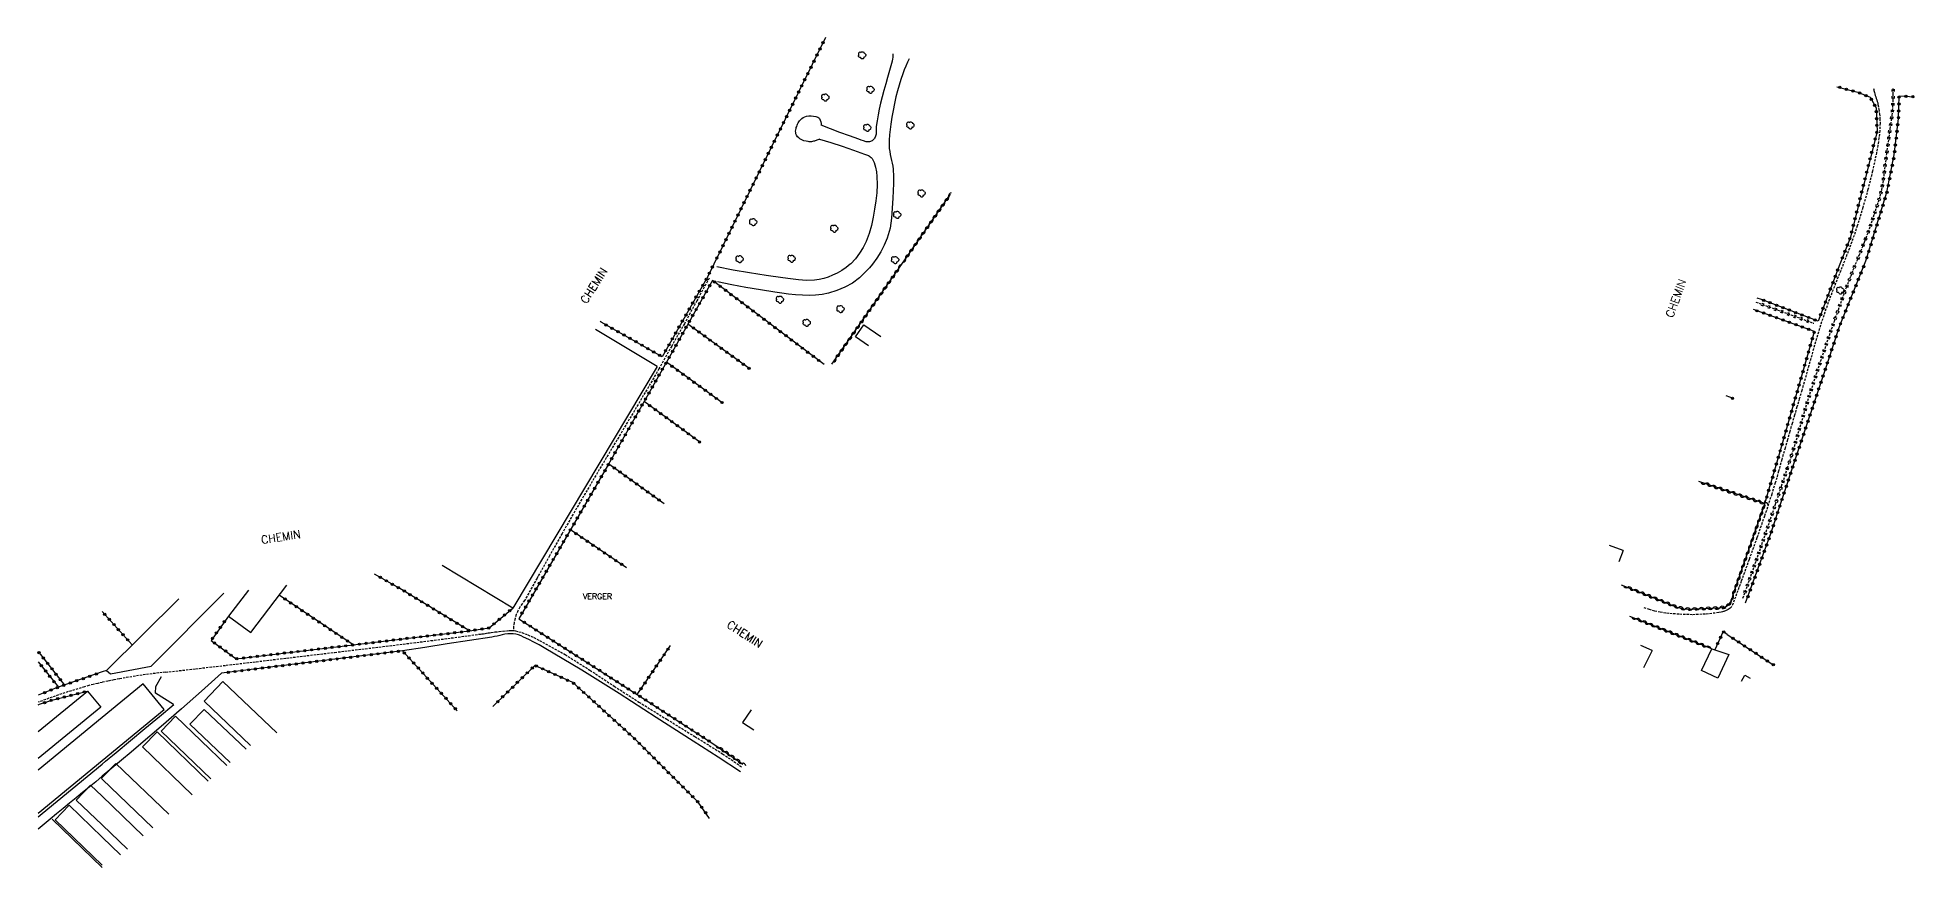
# Model space of a CAD drawing. Header units: millimetres. Extents: x 114000 to 115000, y 153000 to 153988.
# Drawn here: x 113999.9 to 114410.3, y 153039.1 to 153220.6 of the extents above; entities that cross this region are included whole.
import ezdxf
from ezdxf.enums import TextEntityAlignment as Align

# ---------------------------------------------------------------- set-up
doc = ezdxf.new("R2010")
doc.units = ezdxf.units.MM
doc.linetypes.add('DASHED', pattern=[0.75, 0.5, -0.25])
doc.layers.get('0').update_dxf_attribs({"linetype": 'CONTINUOUS'})
for name, color, linetype in [('W0070', 7, 'DASHED'), ('W0071', 7, 'CONTINUOUS'), ('W0101', 7, 'CONTINUOUS'), ('W0104', 1, 'CONTINUOUS'), ('W0220', 5, 'DASHED'), ('W0300', 7, 'CONTINUOUS'), ('W0303', 7, 'CONTINUOUS'), ('W0310', 3, 'CONTINUOUS'), ('W0323', 7, 'CONTINUOUS'), ('W0330', 7, 'CONTINUOUS'), ('W0984', 7, 'CONTINUOUS'), ('W0989', 7, 'CONTINUOUS')]:
    doc.layers.add(name, color=color, linetype=linetype)
doc.styles.get("Standard").update_dxf_attribs({"font": 'romans.shx', "width": 0.85})

# ---------------------------------------------------------------- blocks, each defined once
blk = doc.blocks.new('T300')
for p, q in [((-0.8, 0.51), (-0.86, 0.34)), ((-0.86, 0.34), (-0.86, 0.17)), ((-0.86, 0.17), (-0.74, 0.06)), ((-0.69, 0.63), (-0.8, 0.51)), ((-0.8, -0.06), (-0.74, 0.06)), ((-0.74, 0.06), (-0.69, 0.11)), ((-0.57, 0.69), (-0.69, 0.63)), ((-0.46, 0.69), (-0.57, 0.69)), ((-0.29, 0.63), (-0.46, 0.69)), ((-0.29, 0.63), (-0.17, 0.74)), ((-0.23, 0.57), (-0.29, 0.63)), ((-0.17, 0.74), (-0.06, 0.8)), ((-0.06, 0.8), (0.06, 0.8)), ((0.06, 0.8), (0.23, 0.74)), ((0.23, 0.74), (0.34, 0.63)), ((0.34, 0.63), (0.4, 0.51)), ((0.46, 0.46), (0.34, 0.46)), ((0.4, 0.51), (0.4, 0.46)), ((0.57, 0.4), (0.46, 0.46)), ((0.57, 0.4), (0.69, 0.29)), ((0.69, 0.29), (0.74, 0.17)), ((0.74, 0.06), (0.69, -0.17)), ((0.74, 0.17), (0.74, 0.06)), ((-0.8, -0.17), (-0.8, -0.06)), ((-0.8, -0.23), (-0.8, -0.17)), ((-0.74, -0.34), (-0.8, -0.23)), ((-0.69, -0.4), (-0.74, -0.34)), ((-0.51, -0.46), (-0.69, -0.4)), ((-0.4, -0.46), (-0.51, -0.46)), ((-0.4, -0.46), (-0.34, -0.46)), ((-0.34, -0.46), (-0.34, -0.4)), ((-0.34, -0.51), (-0.34, -0.46)), ((-0.29, -0.63), (-0.34, -0.51)), ((-0.17, -0.74), (-0.29, -0.63)), ((-0.06, -0.8), (-0.17, -0.74)), ((0.06, -0.8), (-0.06, -0.8)), ((0.17, -0.74), (0.06, -0.8)), ((0.23, -0.69), (0.17, -0.74)), ((0.29, -0.46), (0.23, -0.46)), ((0.29, -0.63), (0.23, -0.69)), ((0.46, -0.4), (0.29, -0.46)), ((0.34, -0.51), (0.29, -0.63)), ((0.34, -0.51), (0.34, -0.46)), ((0.57, -0.34), (0.46, -0.4)), ((0.63, -0.29), (0.57, -0.34)), ((0.69, -0.17), (0.63, -0.29))]:
    blk.add_line(p, q)
blk = doc.blocks.new('t310o')
at = {"color": 0, "linetype": 'Continuous'}
for centre, start, end in [((-0.5, 0.38), 216.8699, 323.1304), ((0.5, -0.37), 36.8699, 143.1303)]:
    blk.add_arc(centre, 0.625, start, end, dxfattribs=at)
blk = doc.blocks.new('t323o')
at = {"color": 0, "linetype": 'Continuous'}
for radius in [0.25, 0.15]:
    blk.add_circle((0, 0), radius, dxfattribs=at)
blk = doc.blocks.new('t220o')
at = {"color": 0, "linetype": 'Continuous'}
for p, q in [((-0.25, 0.25), (0.25, 0.25)), ((-0.25, -0.25), (0.25, -0.25))]:
    blk.add_line(p, q, dxfattribs=at)

msp = doc.modelspace()

# ---------------------------------------------------------------- linework, layer by layer
at = {"layer": 'W0070'}
for points in [[(114401.37, 153209.46), (114401.41, 153209.24), (114401.46, 153209.02), (114401.5, 153208.81), (114401.56, 153208.59), (114401.65, 153208.26), (114401.75, 153207.93), (114401.86, 153207.6), (114401.97, 153207.28), (114402.08, 153206.95), (114402.18, 153206.62), (114402.28, 153206.28), (114402.35, 153205.95), (114402.54, 153204.93), (114402.68, 153203.9), (114402.77, 153202.87), (114402.8, 153201.83), (114402.73, 153200.21), (114402.56, 153198.6), (114402.31, 153196.99), (114402.02, 153195.4), (114401.16, 153191.36), (114400.15, 153187.35), (114399.03, 153183.37), (114397.82, 153179.42), (114397.11, 153177.29), (114396.36, 153175.18), (114395.57, 153173.09), (114394.75, 153171)], [(114394.75, 153171), (114393.63, 153168.22), (114392.53, 153165.43), (114391.47, 153162.63), (114390.48, 153159.8), (114389.33, 153156.17), (114388.26, 153152.51), (114387.23, 153148.84), (114386.18, 153145.18), (114385.66, 153143.39), (114385.14, 153141.59), (114384.62, 153139.79), (114384.1, 153137.99), (114383.59, 153136.19), (114383.07, 153134.38), (114382.56, 153132.58), (114382.04, 153130.79), (114381.32, 153128.26), (114380.61, 153125.73), (114379.88, 153123.2), (114379.11, 153120.69), (114377.52, 153115.89), (114375.86, 153111.13), (114374.15, 153106.38), (114372.43, 153101.63), (114371.93, 153100.26), (114371.43, 153098.89), (114370.92, 153097.53), (114370.4, 153096.16)], [(114146.74, 153167.94), (114144.04, 153162.96), (114141.31, 153157.99), (114138.54, 153153.05), (114135.74, 153148.12), (114133.48, 153144.2), (114131.19, 153140.3), (114128.88, 153136.42), (114126.57, 153132.54), (114124.24, 153128.66), (114121.93, 153124.77), (114119.64, 153120.88), (114117.36, 153116.97), (114114.58, 153112.11), (114111.82, 153107.24), (114109.09, 153102.36), (114106.38, 153097.46)], [(114106.38, 153097.46), (114105.82, 153096.75), (114105.33, 153095.99), (114104.91, 153095.2), (114104.56, 153094.37), (114104.28, 153093.52), (114104.08, 153092.65), (114103.96, 153091.76), (114103.92, 153090.86)], [(114370.4, 153096.16), (114370.23, 153095.97), (114370.04, 153095.79), (114369.83, 153095.63), (114369.6, 153095.49), (114369.11, 153095.24), (114368.59, 153095.05), (114368.05, 153094.91), (114367.51, 153094.8), (114364.62, 153094.45), (114361.72, 153094.34), (114358.83, 153094.43), (114355.94, 153094.69), (114354.74, 153094.87), (114353.55, 153095.13), (114352.38, 153095.45), (114351.23, 153095.86)], [(114027.86, 153081.76), (114034.48, 153082.51), (114041.09, 153083.28), (114047.7, 153084.06), (114054.31, 153084.85), (114064.84, 153086.1), (114075.36, 153087.36), (114085.88, 153088.66), (114096.4, 153090.05), (114096.73, 153090.09), (114097.06, 153090.14), (114097.39, 153090.19), (114097.72, 153090.24), (114098.05, 153090.3), (114098.38, 153090.35), (114098.71, 153090.39), (114099.05, 153090.44), (114099.93, 153090.56), (114100.8, 153090.67), (114101.69, 153090.77), (114102.57, 153090.83), (114103.03, 153090.86), (114103.49, 153090.87), (114103.95, 153090.86), (114104.41, 153090.8), (114105.78, 153090.44), (114107.09, 153089.93), (114108.37, 153089.34), (114109.62, 153088.72), (114115.23, 153085.62), (114120.66, 153082.21), (114126, 153078.68), (114131.38, 153075.23), (114137.48, 153071.46), (114143.59, 153067.7), (114149.68, 153063.91), (114153.91, 153061.03)], [(114014, 153079.54), (114013.03, 153079.32), (114012.06, 153079.09), (114011.09, 153078.85), (114010.13, 153078.58), (114006.57, 153077.51), (114003.05, 153076.31), (114000, 153075.19)], [(114027.86, 153081.76), (114025.65, 153081.51), (114023.45, 153081.23), (114021.25, 153080.9), (114019.06, 153080.53), (114017.79, 153080.3), (114016.52, 153080.06), (114015.26, 153079.81), (114014, 153079.54)]]:
    msp.add_lwpolyline(points, dxfattribs=at)
at = {"layer": 'W0071'}
for points in [[(114186.94, 153217.02), (114186.93, 153216.74), (114186.92, 153216.46), (114186.89, 153216.19), (114186.85, 153215.92), (114186.74, 153215.4), (114186.62, 153214.88), (114186.48, 153214.37), (114186.34, 153213.86), (114186.18, 153213.35), (114186.03, 153212.85), (114185.88, 153212.34), (114185.74, 153211.83), (114185.35, 153210.43), (114184.95, 153209.03), (114184.56, 153207.62), (114184.21, 153206.2), (114183.94, 153204.93), (114183.68, 153203.66), (114183.46, 153202.38), (114183.29, 153201.09), (114183.28, 153200.89), (114183.27, 153200.68), (114183.27, 153200.48), (114183.28, 153200.28), (114183.28, 153200.08), (114183.27, 153199.87), (114183.26, 153199.67), (114183.23, 153199.47), (114183.18, 153199.24), (114183.11, 153199.01), (114183.03, 153198.78), (114182.92, 153198.57), (114182.8, 153198.4), (114182.67, 153198.25), (114182.52, 153198.11), (114182.35, 153197.99), (114182.18, 153197.89), (114181.99, 153197.81), (114181.79, 153197.76), (114181.59, 153197.74), (114181.04, 153197.8), (114180.5, 153197.96), (114179.99, 153198.17), (114179.49, 153198.36), (114177.4, 153199.07), (114175.33, 153199.81), (114173.27, 153200.6), (114171.22, 153201.42)], [(114190.49, 153215.95), (114190.12, 153215.16), (114189.76, 153214.33), (114189.41, 153213.49), (114189.1, 153212.64), (114188.67, 153211.4), (114188.27, 153210.15), (114187.91, 153208.89), (114187.59, 153207.62), (114187.25, 153206.14), (114186.95, 153204.65), (114186.7, 153203.15), (114186.48, 153201.65), (114186.32, 153200.48), (114186.17, 153199.3), (114186.08, 153198.12), (114186.08, 153196.93), (114186.13, 153196.28), (114186.22, 153195.63), (114186.35, 153194.99), (114186.49, 153194.35), (114186.63, 153193.72), (114186.76, 153193.08), (114186.87, 153192.44), (114186.95, 153191.79), (114187.04, 153190.21), (114187.05, 153188.63), (114187, 153187.05), (114186.91, 153185.47), (114186.78, 153183.28), (114186.64, 153181.07), (114186.32, 153178.86), (114185.69, 153176.71), (114185.03, 153175.2), (114184.27, 153173.74), (114183.4, 153172.34), (114182.44, 153171)], [(114170.89, 153198.38), (114170.7, 153198.3), (114170.51, 153198.22), (114170.32, 153198.15), (114170.12, 153198.08), (114169.93, 153198.01), (114169.74, 153197.94), (114169.55, 153197.88), (114169.34, 153197.83), (114169.1, 153197.8), (114168.86, 153197.79), (114168.62, 153197.8), (114168.38, 153197.83), (114167.92, 153197.91), (114167.46, 153198.02), (114167.02, 153198.19), (114166.6, 153198.42), (114166.32, 153198.64), (114166.06, 153198.89), (114165.85, 153199.2), (114165.71, 153199.54), (114165.66, 153199.82), (114165.65, 153200.1), (114165.67, 153200.38), (114165.73, 153200.65), (114165.8, 153200.91), (114165.89, 153201.16), (114165.98, 153201.41), (114166.08, 153201.66), (114166.19, 153201.91), (114166.33, 153202.15), (114166.49, 153202.37), (114166.68, 153202.57), (114166.98, 153202.84), (114167.31, 153203.08), (114167.67, 153203.27), (114168.06, 153203.41), (114168.57, 153203.49), (114169.08, 153203.49), (114169.59, 153203.42), (114170.08, 153203.3), (114170.29, 153203.23), (114170.49, 153203.14), (114170.69, 153203.02), (114170.85, 153202.85), (114171.05, 153202.53), (114171.18, 153202.17), (114171.24, 153201.8), (114171.22, 153201.42)], [(114170.89, 153198.38), (114173.36, 153197.61), (114175.82, 153196.81), (114178.27, 153195.97), (114180.7, 153195.1), (114180.92, 153195.02), (114181.14, 153194.94), (114181.35, 153194.86), (114181.56, 153194.75), (114181.77, 153194.63), (114181.98, 153194.51), (114182.18, 153194.35), (114182.35, 153194.16), (114182.84, 153193.23), (114183.13, 153192.23), (114183.3, 153191.21), (114183.41, 153190.2), (114183.49, 153188.41), (114183.4, 153186.61), (114183.19, 153184.83), (114182.93, 153183.06), (114182.61, 153181.26), (114182.23, 153179.47), (114181.73, 153177.7), (114181.06, 153175.99), (114180.39, 153174.67), (114179.62, 153173.4), (114178.74, 153172.21), (114177.73, 153171.12), (114177.7, 153171.09), (114177.66, 153171.06), (114177.63, 153171.03), (114177.6, 153171)], [(114177.6, 153171), (114176.71, 153170.26), (114175.74, 153169.62), (114174.73, 153169.07), (114173.69, 153168.57), (114172.76, 153168.19), (114171.79, 153167.88), (114170.81, 153167.64), (114169.8, 153167.49), (114168.04, 153167.44), (114166.28, 153167.58), (114164.54, 153167.82), (114162.82, 153168.05), (114159.19, 153168.53), (114155.58, 153169.08), (114151.97, 153169.71), (114148.38, 153170.42)], [(114182.44, 153171), (114181.79, 153170.21), (114181.1, 153169.45), (114180.37, 153168.72), (114179.61, 153168.03), (114178.07, 153166.89), (114176.4, 153165.97), (114174.65, 153165.23), (114172.84, 153164.66), (114171.44, 153164.36), (114170.02, 153164.23), (114168.6, 153164.19), (114167.18, 153164.2), (114165.65, 153164.28), (114164.12, 153164.45), (114162.61, 153164.67), (114161.09, 153164.9), (114157.94, 153165.39), (114154.79, 153165.93), (114151.66, 153166.52), (114148.53, 153167.16)], [(114040.08, 153081.55), (114035.71, 153077.63), (114031.31, 153073.74), (114026.89, 153069.88), (114022.43, 153066.06), (114020.34, 153064.28), (114018.23, 153062.5), (114016.12, 153060.74), (114014, 153058.99)], [(114029.63, 153074.67), (114025.67, 153077.2), (114025.7, 153078.66), (114026.98, 153080.79)], [(114014, 153061.67), (114014.76, 153062.3), (114015.53, 153062.93), (114016.29, 153063.56), (114017.05, 153064.2), (114020.2, 153066.81), (114023.35, 153069.43), (114026.5, 153072.05), (114029.64, 153074.68)], [(114000, 153050.13), (114000.85, 153050.83), (114007.43, 153056.24), (114014, 153061.67)], [(114014, 153058.99), (114012.58, 153057.81), (114011.15, 153056.64), (114009.73, 153055.47), (114008.3, 153054.3), (114006.88, 153053.13), (114005.45, 153051.95), (114004.03, 153050.78), (114002.61, 153049.6), (114000, 153047.44)]]:
    msp.add_lwpolyline(points, dxfattribs=at)
at = {"layer": 'W0101'}
for points in [[(114346.63, 153108.37), (114343.66, 153109.5)], [(114346.63, 153108.37), (114345.68, 153105.92)], [(114155.92, 153073.55), (114154.02, 153070.79), (114156.5, 153069.13)]]:
    msp.add_lwpolyline(points, dxfattribs=at)
at = {"layer": 'W0104'}
for points in [[(114135.4, 153148.64), (114121.89, 153156.73)], [(114181.62, 153153.13), (114178.71, 153155.15), (114180.54, 153157.77), (114184.29, 153155.16)], [(114135.4, 153148.64), (114103.77, 153095.8), (114088.32, 153105.11)], [(114030.75, 153097.81), (114014.92, 153082.13), (114015.82, 153081.41), (114024.72, 153083.05), (114040.57, 153099.05)], [(114045.98, 153099.74), (114041.61, 153094.03), (114046.52, 153090.42), (114054.39, 153100.81)], [(114352.96, 153086.5), (114350.45, 153087.62)], [(114352.96, 153086.5), (114351.07, 153082.71)], [(114014, 153062.45), (114027.55, 153073.6), (114022.94, 153079.21), (114014, 153071.86)], [(114046.46, 153065.75), (114036.32, 153075.41), (114040.41, 153079.7), (114052.2, 153068.48)], [(114000, 153068.81), (114010.78, 153077.64), (114013.68, 153074.11)], [(114013.68, 153074.11), (114000, 153062.91)], [(114042, 153062), (114033.19, 153070.36), (114036.29, 153073.62), (114045.46, 153064.91)], [(114014, 153071.86), (114000, 153060.34)], [(114037.79, 153058.45), (114026.91, 153068.84), (114030.04, 153072.11), (114041.27, 153061.38)], [(114033.66, 153054.97), (114022.84, 153065.47), (114026.02, 153068.74), (114037.16, 153057.93)], [(114000, 153050.93), (114014, 153062.45)], [(114014, 153058.7), (114016.99, 153061.81), (114028.58, 153050.7)], [(114014, 153058.37), (114013.84, 153058.53), (114014, 153058.7)], [(114025.08, 153047.75), (114014, 153058.37)], [(114014, 153048.36), (114008.34, 153053.8), (114011.47, 153057.06), (114014, 153054.63)], [(114014, 153054.63), (114022.99, 153045.99)], [(114014, 153039.54), (114003.69, 153049.49), (114006.77, 153052.69), (114014, 153045.71)], [(114019.51, 153043.06), (114014, 153048.36)], [(114014, 153045.71), (114018.03, 153041.82)]]:
    msp.add_lwpolyline(points, dxfattribs=at)
msp.add_lwpolyline([(114366.03, 153086.89), (114369.76, 153085.64), (114367.34, 153080.47), (114363.75, 153082.13), (114366.03, 153086.89)], close=True, dxfattribs=at)
at = {"layer": 'W0220'}
for points in [[(114399.74, 153176.72), (114400.22, 153178.03), (114400.69, 153179.34), (114401.14, 153180.66), (114401.58, 153181.98), (114402.02, 153183.3), (114402.45, 153184.61), (114402.85, 153185.95), (114403.19, 153187.29), (114403.47, 153188.8), (114403.67, 153190.31), (114403.84, 153191.83), (114404.04, 153193.34), (114404.29, 153195.16), (114404.53, 153196.98), (114404.78, 153198.8), (114405.02, 153200.62), (114405.17, 153201.6), (114405.31, 153202.59), (114405.45, 153203.57), (114405.55, 153204.56), (114405.63, 153205.77), (114405.67, 153206.98), (114405.69, 153208.19), (114405.67, 153209.4)], [(114397.46, 153171), (114397.84, 153171.97), (114398.23, 153172.94), (114398.62, 153173.91), (114399.01, 153174.88), (114399.19, 153175.34), (114399.38, 153175.8), (114399.56, 153176.26), (114399.74, 153176.72)], [(114372.81, 153097.97), (114373.3, 153099.34), (114373.8, 153100.71), (114374.29, 153102.08), (114374.77, 153103.45), (114375.74, 153106.22), (114376.71, 153109), (114377.67, 153111.77), (114378.62, 153114.56), (114379.95, 153118.52), (114381.27, 153122.48), (114382.58, 153126.45), (114383.84, 153130.43), (114384.28, 153131.86), (114384.71, 153133.29), (114385.13, 153134.72), (114385.54, 153136.16), (114385.96, 153137.59), (114386.38, 153139.03), (114386.8, 153140.46), (114387.24, 153141.89), (114388.39, 153145.46), (114389.56, 153149.02), (114390.76, 153152.57), (114391.97, 153156.12), (114392.82, 153158.58), (114393.69, 153161.04), (114394.57, 153163.49), (114395.47, 153165.94), (114395.95, 153167.21), (114396.45, 153168.47), (114396.95, 153169.74), (114397.46, 153171)], [(114375.66, 153162.71), (114380.46, 153160.96), (114388.3, 153158.09)]]:
    msp.add_lwpolyline(points, dxfattribs=at)
at = {"layer": 'W0303'}
for points in [[(114372.51, 153079.8), (114373.21, 153081.13)], [(114373.21, 153081.13), (114374.39, 153080.49)]]:
    msp.add_lwpolyline(points, dxfattribs=at)
at = {"layer": 'W0310'}
for points in [[(114188.84, 153171), (114199.49, 153186.29)], [(114173.6, 153149.13), (114188.84, 153171)], [(114377.63, 153118.65), (114363.16, 153123.48)], [(114346.22, 153100.88), (114355.02, 153097.34), (114358.17, 153096.08), (114359.91, 153095.62), (114361.2, 153095.55), (114367.57, 153095.83), (114368.82, 153096.01), (114369.68, 153096.47), (114370.34, 153097.4), (114370.81, 153099.17), (114377.63, 153118.65)], [(114366.03, 153086.89), (114348.08, 153093.98)], [(114147.74, 153066.05), (114154.12, 153061.68)]]:
    msp.add_lwpolyline(points, dxfattribs=at)
at = {"layer": 'W0323'}
for points in [[(114172.21, 153220.58), (114157.47, 153190.75), (114147.76, 153171)], [(114393.38, 153209.82), (114397.96, 153208.62), (114400.63, 153207.51), (114401.97, 153205.22), (114402.14, 153200.03), (114396.23, 153176.7), (114394.04, 153171)], [(114399.4, 153171), (114399.71, 153171.76), (114404.3, 153186.73), (114405.91, 153194.89), (114406.83, 153202.84), (114406.97, 153207.85)], [(114406.97, 153207.85), (114410.32, 153207.63)], [(114147.76, 153171), (114146.42, 153168.28), (114136.45, 153150.77)], [(114373.4, 153096.9), (114378.89, 153112.1), (114383.92, 153127.32), (114391.36, 153149.61), (114393.9, 153157.35), (114399.4, 153171)], [(114394.04, 153171), (114389.26, 153158.55)], [(114147.47, 153167.43), (114137.38, 153149.56), (114124.76, 153127.28), (114105.08, 153093.45)], [(114171.9, 153149.03), (114147.47, 153167.43)], [(114377.63, 153118.65), (114380.63, 153129.03), (114388.45, 153156.31), (114375.14, 153161.08)], [(114389.26, 153158.55), (114376.84, 153163.29), (114375.94, 153163.61)], [(114136.45, 153150.77), (114123.09, 153158.36), (114122.9, 153158.48)], [(114155.68, 153148.07), (114142.09, 153157.91)], [(114149.82, 153140.54), (114137.39, 153149.58)], [(114144.79, 153132.01), (114144.72, 153132.07), (114132.52, 153140.98)], [(114370.75, 153141.6), (114369.13, 153142.22)], [(114136.9, 153118.62), (114124.78, 153127.3)], [(114128.64, 153104.61), (114116.4, 153112.9)], [(114094.33, 153090.79), (114079.06, 153100.1), (114073.55, 153103.24)], [(114068.89, 153087.73), (114052.71, 153098.58)], [(114014, 153095.03), (114020.57, 153087.73)], [(114041.61, 153094.03), (114037.8, 153088.7), (114043.31, 153084.68), (114068.89, 153087.73), (114094.33, 153090.79), (114098.63, 153091.44), (114103.77, 153095.8)], [(114105.08, 153093.45), (114130.98, 153076.89), (114147.74, 153066.05)], [(114369.4, 153089.99), (114368.48, 153090.64), (114366.7, 153086.67)], [(114000, 153086.3), (114005.79, 153078.96)], [(114091.63, 153073.33), (114079.67, 153086.44), (114040.08, 153081.55)], [(114130.99, 153076.89), (114138.27, 153087.57)], [(114369.4, 153089.99), (114379.59, 153083.28)], [(114000, 153084.03), (114004.41, 153078.49)], [(114014.92, 153082.13), (114014, 153081.81)], [(114108.64, 153083.25), (114099.44, 153074.29)], [(114146.81, 153049.78), (114144.33, 153053.33), (114130.39, 153067.25), (114116.93, 153079.48), (114108.64, 153083.25)], [(114014, 153081.81), (114004.36, 153078.47), (114000, 153076.75)], [(114000, 153074.63), (114000.3, 153074.75), (114002.98, 153075.65), (114010.78, 153077.64)]]:
    msp.add_lwpolyline(points, dxfattribs=at)
at = {"layer": 'W0330'}
for points in [[(114153.57, 153059.94), (114153.57, 153059.94), (114148.69, 153063.18), (114143.21, 153066.67), (114135.12, 153071.87), (114127.04, 153077.08), (114118.9, 153082.21), (114110.63, 153087.12), (114109.53, 153087.75), (114108.42, 153088.36), (114107.29, 153088.94), (114106.13, 153089.46), (114105.6, 153089.69), (114105.05, 153089.91), (114104.49, 153090.08), (114103.9, 153090.18), (114103.3, 153090.19), (114102.69, 153090.15), (114102.09, 153090.06), (114101.5, 153089.94), (114100.93, 153089.81), (114100.35, 153089.67), (114099.77, 153089.55), (114099.18, 153089.44), (114094.3, 153088.69), (114089.43, 153087.94), (114084.55, 153087.19), (114079.67, 153086.44)], [(114014, 153039.05), (114003.06, 153049.59)]]:
    msp.add_lwpolyline(points, dxfattribs=at)

# ---------------------------------------------------------------- block references
at = {"layer": 'W0220'}
for p, rotation in [((114405.68, 153209), 90.76325813506813), ((114405.64, 153206), 87.74271827998842), ((114405.68, 153207.5), 89.25298820526815), ((114405.15, 153201.53), 81.89035542757874), ((114405.37, 153203.01), 82.24259628792811), ((114405.54, 153204.5), 84.23209919390631), ((114404.55, 153197.07), 82.28575757853656), ((114404.75, 153198.56), 82.28575757853656), ((114404.95, 153200.04), 82.3336293653746), ((114403.94, 153192.61), 82.83841580921751), ((114404.14, 153194.1), 82.17227190780204), ((114404.34, 153195.58), 82.23197175752516), ((114403.58, 153189.63), 82.34997832715457), ((114403.76, 153191.12), 83.4875305681962), ((114402.64, 153185.24), 73.22395413154176), ((114403.04, 153186.68), 75.9610693878183), ((114403.35, 153188.15), 79.43215877318652), ((114401.24, 153180.96), 71.65301176819641), ((114401.72, 153182.38), 71.72498639049316), ((114402.19, 153183.81), 71.81045905408313), ((114399.68, 153176.57), 68.24733089662601), ((114400.26, 153178.13), 70.43052799154344), ((114400.76, 153179.54), 71.04177015761536), ((114398.02, 153172.39), 68.08501074820087), ((114398.57, 153173.78), 68.15032761121547), ((114399.13, 153175.18), 68.33240645293506), ((114396.68, 153169.06), 68.37917580190265), ((114397.23, 153170.45), 68.16732321221437), ((114395.07, 153164.85), 69.70487919114676), ((114395.59, 153166.26), 69.14937211415902), ((114396.13, 153167.66), 68.70652802047204), ((114377.07, 153162.19), 340.0325207428215), ((114378.48, 153161.68), 340.0325207428215), ((114379.89, 153161.17), 340.0325207428215), ((114381.3, 153160.66), 339.8980475568752), ((114382.7, 153160.14), 339.8980475568752), ((114384.11, 153159.62), 339.8980475568752), ((114393.54, 153160.62), 70.66446488671367), ((114394.04, 153162.04), 70.26153759696889), ((114394.55, 153163.45), 70.26153759696889), ((114385.52, 153159.11), 339.8980475568752), ((114386.93, 153158.59), 339.8980475568752), ((114392.06, 153156.37), 70.9136441522031), ((114392.55, 153157.79), 70.9136441522031), ((114393.04, 153159.21), 70.66446488671367), ((114390.6, 153152.11), 71.3730428494688), ((114391.09, 153153.53), 71.11163546411578), ((114391.57, 153154.95), 71.11163546411578), ((114389.18, 153147.85), 71.7573537187093), ((114389.65, 153149.27), 71.3730428494688), ((114390.13, 153150.69), 71.3730428494688), ((114387.78, 153143.57), 72.26455776587288), ((114388.24, 153145), 72.26455776587288), ((114388.71, 153146.42), 71.7573537187093), ((114386.45, 153139.27), 73.3424825749515), ((114386.88, 153140.71), 72.83151264667002), ((114387.33, 153142.14), 72.26455776587288), ((114385.19, 153134.95), 73.90439535155029), ((114385.61, 153136.39), 73.89482366944479), ((114386.03, 153137.83), 73.69692472218321), ((114384.35, 153132.07), 73.39033003840049), ((114384.77, 153133.51), 73.72563742161539), ((114383, 153127.78), 72.34297479692219), ((114383.45, 153129.21), 72.34297479692219), ((114383.91, 153130.64), 72.89848778828205), ((114381.61, 153123.5), 71.85716280051173), ((114382.08, 153124.92), 71.85716280051173), ((114382.54, 153126.35), 71.85716280051173), ((114380.19, 153119.23), 71.5368131656109), ((114380.66, 153120.65), 71.5368131656109), ((114381.14, 153122.07), 71.5368131656109), ((114378.75, 153114.96), 71.3819414650662), ((114379.23, 153116.38), 71.3819414650662), ((114379.71, 153117.81), 71.3819414650662), ((114377.3, 153110.7), 70.9651184563743), ((114377.79, 153112.12), 71.20683077176766), ((114378.27, 153113.54), 71.20683077176766), ((114375.83, 153106.45), 70.77697273259342), ((114376.32, 153107.87), 70.77697273259342), ((114376.81, 153109.29), 70.9651184563743), ((114374.33, 153102.21), 70.50829282246295), ((114374.83, 153103.62), 70.64239455838434), ((114375.33, 153105.04), 70.64239455838434), ((114373.32, 153099.38), 70.1966640664719), ((114373.83, 153100.8), 70.35247861064485)]:
    msp.add_blockref('t220o', p, dxfattribs=dict(at, rotation=rotation))
at = {"layer": 'W0300'}
for p in [(114180.23, 153216.69), (114182.05, 153209.15), (114172.19, 153207.44), (114181.36, 153200.81), (114190.78, 153201.35), (114193.23, 153186.5), (114156.4, 153180.18), (114187.89, 153181.77), (114174.14, 153178.77), (114153.44, 153172.08), (114164.81, 153172.19), (114187.45, 153171.91), (114162.26, 153163.24), (114394.13, 153165.24), (114175.5, 153161.16), (114168.11, 153158.16)]:
    msp.add_blockref('T300', p, dxfattribs=at)
at = {"layer": 'W0310'}
for p, rotation in [((114198.28, 153184.54), 55.12657552263124), ((114199.13, 153185.77), 55.12657552263124), ((114194.85, 153179.61), 55.12657552263124), ((114195.7, 153180.85), 55.12657552263124), ((114196.56, 153182.08), 55.12657552263124), ((114197.42, 153183.31), 55.12657552263124), ((114192.27, 153175.92), 55.12657552263124), ((114193.13, 153177.15), 55.12657552263124), ((114193.99, 153178.38), 55.12657552263124), ((114189.7, 153172.23), 55.12657552263124), ((114190.56, 153173.46), 55.12657552263124), ((114191.42, 153174.69), 55.12657552263124), ((114186.47, 153167.59), 55.1265755226477), ((114187.33, 153168.82), 55.1265755226477), ((114188.18, 153170.06), 55.1265755226477), ((114183.9, 153163.9), 55.1265755226477), ((114184.75, 153165.13), 55.1265755226477), ((114185.61, 153166.36), 55.1265755226477), ((114180.47, 153158.98), 55.1265755226477), ((114181.32, 153160.21), 55.1265755226477), ((114182.18, 153161.44), 55.1265755226477), ((114183.04, 153162.67), 55.1265755226477), ((114177.89, 153155.29), 55.1265755226477), ((114178.75, 153156.52), 55.1265755226477), ((114179.61, 153157.75), 55.1265755226477), ((114175.32, 153151.6), 55.1265755226477), ((114176.18, 153152.83), 55.1265755226477), ((114177.03, 153154.06), 55.1265755226477), ((114174.46, 153150.37), 55.1265755226477), ((114364.58, 153123.01), 161.5197077982463), ((114366, 153122.53), 161.5197077982463), ((114367.43, 153122.06), 161.5197077982463), ((114368.85, 153121.58), 161.5197077982463), ((114370.27, 153121.11), 161.5197077982463), ((114371.69, 153120.63), 161.5197077982463), ((114373.12, 153120.16), 161.5197077982463), ((114374.54, 153119.68), 161.5197077982463), ((114375.96, 153119.21), 161.5197077982463), ((114377.38, 153118.73), 161.5197077982463), ((114377.57, 153118.47), 70.717028110146), ((114376.08, 153114.22), 70.717028110146), ((114376.57, 153115.64), 70.717028110146), ((114377.07, 153117.05), 70.717028110146), ((114374.59, 153109.97), 70.717028110146), ((114375.09, 153111.39), 70.717028110146), ((114375.58, 153112.8), 70.717028110146), ((114373.11, 153105.73), 70.717028110146), ((114373.6, 153107.14), 70.717028110146), ((114374.1, 153108.56), 70.717028110146), ((114371.62, 153101.48), 70.717028110146), ((114372.12, 153102.89), 70.717028110146), ((114372.61, 153104.31), 70.717028110146), ((114347.62, 153100.32), 338.0819123692336), ((114349.01, 153099.76), 338.0819123692336), ((114350.4, 153099.2), 338.0819123692336), ((114351.79, 153098.64), 338.0819123692336), ((114353.18, 153098.08), 338.0819123692336), ((114370.67, 153098.63), 75.03836565685516), ((114371.13, 153100.06), 70.717028110146), ((114354.57, 153097.52), 338.0819123692336), ((114355.97, 153096.96), 338.1233169250896), ((114357.36, 153096.4), 338.1233169250896), ((114358.77, 153095.92), 345.4393246833291), ((114360.24, 153095.61), 356.4513180266446), ((114361.73, 153095.57), 2.553184076923598), ((114363.23, 153095.64), 2.553184076923598), ((114364.73, 153095.7), 2.553184076923598), ((114366.23, 153095.77), 2.553184076923598), ((114367.73, 153095.85), 8.001924089372704), ((114369.17, 153096.19), 28.69490438062299), ((114370.21, 153097.22), 54.47406795896752), ((114349.48, 153093.43), 158.4627312241465), ((114350.87, 153092.88), 158.4627312241465), ((114352.27, 153092.33), 158.4627312241465), ((114353.66, 153091.78), 158.4627312241465), ((114355.06, 153091.22), 158.4627312241465), ((114356.45, 153090.67), 158.4627312241465), ((114357.85, 153090.12), 158.4627312241465), ((114359.24, 153089.57), 158.4627312241465), ((114360.64, 153089.02), 158.4627312241465), ((114362.03, 153088.47), 158.4627312241465), ((114363.43, 153087.92), 158.4627312241465), ((114364.83, 153087.37), 158.4627312241465), ((114148.98, 153065.2), 325.6185135656062), ((114150.22, 153064.35), 325.6185135656062), ((114151.46, 153063.51), 325.6185135656062), ((114152.7, 153062.66), 325.6185135656062), ((114153.93, 153061.81), 325.6185135656062)]:
    msp.add_blockref('t310o', p, dxfattribs=dict(at, rotation=rotation))
at = {"layer": 'W0323'}
for p, rotation in [((114170.98, 153218.09), 243.6982034140424), ((114171.64, 153219.43), 243.6982034140424), ((114168.98, 153214.05), 243.6982034140424), ((114169.65, 153215.4), 243.6982034140424), ((114170.31, 153216.74), 243.6982034140424), ((114166.99, 153210.02), 243.6982034140424), ((114167.65, 153211.36), 243.6982034140424), ((114168.32, 153212.71), 243.6982034140424), ((114394, 153209.66), 345.339240022022), ((114395.45, 153209.28), 345.339240022022), ((114396.9, 153208.9), 345.339240022022), ((114164.33, 153204.64), 243.6982034140424), ((114164.99, 153205.98), 243.6982034140424), ((114165.66, 153207.33), 243.6982034140424), ((114166.32, 153208.67), 243.6982034140424), ((114398.34, 153208.46), 337.3481083482301), ((114399.72, 153207.89), 337.3481083482301), ((114400.89, 153207.06), 300.2922509136578), ((114401.65, 153205.77), 300.2922509136578), ((114406.92, 153206.04), 88.33010880404844), ((114406.96, 153207.54), 88.33010880404844), ((114408.47, 153207.75), 356.2795851864753), ((114409.97, 153207.65), 356.2795851864753), ((114162.34, 153200.6), 243.6982034140424), ((114163, 153201.95), 243.6982034140424), ((114163.66, 153203.29), 243.6982034140424), ((114402, 153204.35), 271.920919443293), ((114402.05, 153202.85), 271.920919443293), ((114402.1, 153201.36), 271.920919443293), ((114406.68, 153201.55), 83.41313147593277), ((114406.83, 153203.04), 88.33010880404844), ((114406.88, 153204.54), 88.33010880404844), ((114160.34, 153196.57), 243.6982034140424), ((114161.01, 153197.91), 243.6982034140424), ((114161.67, 153199.26), 243.6982034140424), ((114401.36, 153196.95), 255.7761160942347), ((114401.73, 153198.41), 255.7761160942347), ((114402.1, 153199.86), 255.7761160942347), ((114406.16, 153197.08), 83.41313147593277), ((114406.33, 153198.57), 83.41313147593277), ((114406.51, 153200.06), 83.41313147593277), ((114158.35, 153192.54), 243.6982034140424), ((114159.01, 153193.88), 243.6982034140424), ((114159.68, 153195.23), 243.6982034140424), ((114400.26, 153192.59), 255.7761160942347), ((114400.62, 153194.05), 255.7761160942347), ((114400.99, 153195.5), 255.7761160942347), ((114405.47, 153192.64), 78.86438258345858), ((114405.76, 153194.11), 78.86438258345858), ((114405.99, 153195.59), 83.41313147593277), ((114156.36, 153188.5), 243.8197325980888), ((114157.02, 153189.85), 243.8197325980888), ((114157.68, 153191.19), 243.6982034140424), ((114399.52, 153189.68), 255.7761160942347), ((114399.89, 153191.14), 255.7761160942347), ((114404.89, 153189.69), 78.86438258345858), ((114405.18, 153191.17), 78.86438258345858), ((114154.37, 153184.46), 243.8197325980888), ((114155.04, 153185.81), 243.8197325980888), ((114155.7, 153187.15), 243.8197325980888), ((114398.41, 153185.32), 255.7761160942347), ((114398.78, 153186.78), 255.7761160942347), ((114399.15, 153188.23), 255.7761160942347), ((114403.87, 153185.32), 72.93385304447621), ((114404.31, 153186.75), 78.86438258345858), ((114404.6, 153188.22), 78.86438258345858), ((114152.39, 153180.42), 243.8197325980888), ((114153.05, 153181.77), 243.8197325980888), ((114153.71, 153183.12), 243.8197325980888), ((114397.31, 153180.96), 255.7761160942347), ((114397.68, 153182.41), 255.7761160942347), ((114398.04, 153183.87), 255.7761160942347), ((114402.55, 153181.01), 72.93385304447621), ((114402.99, 153182.45), 72.93385304447621), ((114403.43, 153183.88), 72.93385304447621), ((114150.4, 153176.38), 243.8197325980888), ((114151.06, 153177.73), 243.8197325980888), ((114151.73, 153179.08), 243.8197325980888), ((114396.19, 153176.6), 248.9978338722402), ((114396.57, 153178.05), 255.7761160942347), ((114396.94, 153179.51), 255.7761160942347), ((114401.23, 153176.71), 72.93385304447621), ((114401.67, 153178.15), 72.93385304447621), ((114402.11, 153179.58), 72.93385304447621), ((114148.42, 153172.35), 243.8197325980888), ((114149.08, 153173.69), 243.8197325980888), ((114149.74, 153175.04), 243.8197325980888), ((114394.58, 153172.4), 248.9978338722402), ((114395.11, 153173.8), 248.9978338722402), ((114395.65, 153175.2), 248.9978338722402), ((114399.91, 153172.41), 72.93385304447621), ((114400.35, 153173.84), 72.93385304447621), ((114400.79, 153175.28), 72.93385304447621), ((114146.1, 153167.71), 240.3633628577526), ((114146.79, 153169.04), 243.8197325980948), ((114147.45, 153170.39), 243.8197325980948), ((114393.03, 153168.36), 248.9978338721923), ((114393.56, 153169.76), 248.9978338721923), ((114398.07, 153167.7), 68.06570158803206), ((114398.63, 153169.09), 68.06570158803206), ((114399.19, 153170.48), 68.06570158803206), ((114143.87, 153163.8), 240.3633628577526), ((114144.61, 153165.11), 240.3633628577526), ((114145.35, 153166.41), 240.3633628577526), ((114145.37, 153163.71), 240.5394343120273), ((114146.11, 153165.02), 240.5394343120273), ((114146.85, 153166.32), 240.5394343120273), ((114147.94, 153167.08), 143.025996857629), ((114149.14, 153166.18), 143.025996857629), ((114150.33, 153165.27), 143.025996857629), ((114151.53, 153164.37), 143.025996857629), ((114391.41, 153164.16), 248.9978338721923), ((114391.95, 153165.56), 248.9978338721923), ((114392.49, 153166.96), 248.9978338721923), ((114396.95, 153164.92), 68.06570158803206), ((114397.51, 153166.31), 68.06570158803206), ((114141.65, 153159.89), 240.3633628577526), ((114142.39, 153161.2), 240.3633628577526), ((114143.13, 153162.5), 240.3633628577526), ((114143.16, 153159.79), 240.5394343120273), ((114143.9, 153161.1), 240.5394343120273), ((114144.63, 153162.41), 240.5394343120273), ((114152.73, 153163.47), 143.025996857629), ((114153.93, 153162.57), 143.025996857629), ((114155.13, 153161.66), 143.025996857629), ((114156.33, 153160.76), 143.025996857629), ((114157.52, 153159.86), 143.025996857629), ((114375.91, 153160.8), 160.2877108810909), ((114377.33, 153160.3), 160.2877108810909), ((114377.35, 153163.1), 159.1252166935158), ((114378.74, 153159.79), 160.2877108810909), ((114378.76, 153162.56), 159.1252166935158), ((114380.16, 153162.03), 159.1252166935158), ((114381.56, 153161.49), 159.1252166935158), ((114382.96, 153160.96), 159.1252166935158), ((114384.36, 153160.42), 159.1252166935158), ((114385.76, 153159.89), 159.1252166935158), ((114389.8, 153159.96), 248.9978338721923), ((114390.34, 153161.36), 248.9978338721923), ((114390.87, 153162.76), 248.9978338721923), ((114395.27, 153160.74), 68.06570158803206), ((114395.83, 153162.14), 68.06570158803206), ((114396.39, 153163.53), 68.06570158803206), ((114124.2, 153157.73), 150.367482264841), ((114125.5, 153156.99), 150.367482264841), ((114126.81, 153156.25), 150.367482264841), ((114128.11, 153155.51), 150.367482264841), ((114139.42, 153155.98), 240.3633628577526), ((114140.16, 153157.28), 240.3633628577526), ((114140.9, 153158.59), 240.3633628577526), ((114140.95, 153155.88), 240.5394343120273), ((114141.68, 153157.18), 240.5394343120273), ((114142.42, 153158.49), 240.5394343120273), ((114143.31, 153157.03), 144.1028964930077), ((114144.52, 153156.15), 144.1028964930077), ((114158.72, 153158.96), 143.025996857629), ((114159.92, 153158.06), 143.025996857629), ((114161.12, 153157.15), 143.025996857629), ((114162.32, 153156.25), 143.025996857629), ((114163.52, 153155.35), 143.025996857629), ((114380.15, 153159.28), 160.2877108810909), ((114381.56, 153158.78), 160.2877108810909), ((114382.97, 153158.27), 160.2877108810909), ((114384.39, 153157.77), 160.2877108810909), ((114385.8, 153157.26), 160.2877108810909), ((114387.16, 153159.35), 159.1252166935158), ((114387.21, 153156.75), 160.2877108810909), ((114388.39, 153156.13), 74.01023542229906), ((114388.57, 153158.82), 159.1252166935158), ((114393.64, 153156.55), 71.78298935869972), ((114394.15, 153157.96), 68.06570158803206), ((114394.71, 153159.35), 68.06570158803206), ((114129.42, 153154.77), 150.367482264841), ((114130.72, 153154.03), 150.367482264841), ((114132.02, 153153.29), 150.367482264841), ((114133.33, 153152.54), 150.367482264841), ((114134.63, 153151.8), 150.367482264841), ((114137.19, 153152.07), 240.3633628577526), ((114137.94, 153153.37), 240.3633628577526), ((114138.68, 153154.68), 240.3633628577526), ((114138.73, 153151.96), 240.5394343120273), ((114139.47, 153153.26), 240.5394343120273), ((114140.21, 153154.57), 240.5394343120273), ((114145.74, 153155.27), 144.1028964930077), ((114146.95, 153154.39), 144.1028964930077), ((114148.17, 153153.51), 144.1028964930077), ((114149.38, 153152.63), 144.1028964930077), ((114150.6, 153151.75), 144.1028964930077), ((114164.71, 153154.45), 143.025996857629), ((114165.91, 153153.54), 143.025996857629), ((114167.11, 153152.64), 143.025996857629), ((114168.31, 153151.74), 143.025996857629), ((114387.15, 153151.81), 74.01023542229906), ((114387.57, 153153.25), 74.01023542229906), ((114387.98, 153154.69), 74.01023542229906), ((114392.24, 153152.28), 71.78298935869972), ((114392.7, 153153.7), 71.78298935869972), ((114393.17, 153155.13), 71.78298935869972), ((114135.93, 153151.06), 150.367482264841), ((114136.52, 153148.04), 240.4808204425508), ((114137.26, 153149.35), 240.4808204425508), ((114137.99, 153150.65), 240.5394343120273), ((114138.6, 153148.69), 143.9715226251936), ((114139.81, 153147.81), 143.9715226251936), ((114151.81, 153150.87), 144.1028964930077), ((114153.03, 153149.99), 144.1028964930077), ((114154.24, 153149.11), 144.1028964930077), ((114155.46, 153148.23), 144.1028964930077), ((114169.51, 153150.84), 143.025996857629), ((114170.71, 153149.94), 143.025996857629), ((114385.92, 153147.48), 74.01023542229906), ((114386.33, 153148.92), 74.01023542229906), ((114386.74, 153150.36), 74.01023542229906), ((114390.82, 153148), 71.54423289154438), ((114391.3, 153149.43), 71.54423289154438), ((114391.77, 153150.85), 71.78298935869972), ((114134.3, 153144.13), 240.4808204425508), ((114135.04, 153145.43), 240.4808204425508), ((114135.78, 153146.74), 240.4808204425508), ((114141.03, 153146.93), 143.9715226251936), ((114142.24, 153146.05), 143.9715226251936), ((114143.45, 153145.16), 143.9715226251936), ((114144.67, 153144.28), 143.9715226251936), ((114145.88, 153143.4), 143.9715226251936), ((114384.68, 153143.15), 74.01023542229906), ((114385.09, 153144.6), 74.01023542229906), ((114385.5, 153146.04), 74.01023542229906), ((114389.4, 153143.74), 71.54423289154438), ((114389.87, 153145.16), 71.54423289154438), ((114390.35, 153146.58), 71.54423289154438), ((114132.08, 153140.21), 240.4808204425508), ((114132.82, 153141.51), 240.4808204425508), ((114133.56, 153142.82), 240.4808204425508), ((114133.73, 153140.09), 143.8607814058053), ((114134.94, 153139.21), 143.8607814058053), ((114147.09, 153142.52), 143.9715226251936), ((114148.3, 153141.63), 143.9715226251936), ((114149.52, 153140.75), 143.9715226251936), ((114370.53, 153141.69), 159.1371345018816), ((114383.85, 153140.27), 74.01023542229906), ((114384.26, 153141.71), 74.01023542229906), ((114387.97, 153139.47), 71.54423289154438), ((114388.45, 153140.89), 71.54423289154438), ((114388.92, 153142.31), 71.54423289154438), ((114129.13, 153134.99), 240.4808204425508), ((114129.87, 153136.29), 240.4808204425508), ((114130.61, 153137.6), 240.4808204425508), ((114131.34, 153138.9), 240.4808204425508), ((114136.15, 153138.32), 143.8607814058053), ((114137.36, 153137.44), 143.8607814058053), ((114138.58, 153136.55), 143.8607814058053), ((114139.79, 153135.67), 143.8607814058053), ((114382.61, 153135.94), 74.01023542229906), ((114383.02, 153137.39), 74.01023542229906), ((114383.44, 153138.83), 74.01023542229906), ((114386.55, 153135.2), 71.54423289154438), ((114387.02, 153136.62), 71.54423289154438), ((114387.5, 153138.04), 71.54423289154438), ((114126.91, 153131.07), 240.4808204425508), ((114127.65, 153132.38), 240.4808204425508), ((114128.39, 153133.68), 240.4808204425508), ((114141, 153134.79), 143.8607814058053), ((114142.21, 153133.9), 143.8607814058053), ((114143.42, 153133.02), 143.8607814058053), ((114144.63, 153132.13), 143.8607814058053), ((114381.37, 153131.62), 74.01023542229906), ((114381.78, 153133.06), 74.01023542229906), ((114382.2, 153134.5), 74.01023542229906), ((114385.12, 153130.93), 71.54423289154438), ((114385.6, 153132.35), 71.54423289154438), ((114386.07, 153133.78), 71.54423289154438), ((114124.69, 153127.16), 239.8076179912513), ((114125.43, 153128.46), 240.4808204425508), ((114126.17, 153129.77), 240.4808204425508), ((114380.13, 153127.29), 73.88126135154775), ((114380.54, 153128.74), 73.88126135154775), ((114380.96, 153130.18), 74.01023542229906), ((114383.7, 153126.66), 71.71993175712791), ((114384.17, 153128.08), 71.54423289154438), ((114384.65, 153129.51), 71.54423289154438), ((114122.43, 153123.27), 239.8076179912513), ((114123.18, 153124.56), 239.8076179912513), ((114123.94, 153125.86), 239.8076179912513), ((114126, 153126.43), 144.37526764827), ((114127.22, 153125.56), 144.37526764827), ((114128.43, 153124.68), 144.37526764827), ((114129.65, 153123.81), 144.37526764827), ((114130.87, 153122.94), 144.37526764827), ((114378.88, 153122.97), 73.88126135154775), ((114379.29, 153124.41), 73.88126135154775), ((114379.71, 153125.85), 73.88126135154775), ((114382.76, 153123.81), 71.71993175712791), ((114383.23, 153125.24), 71.71993175712791), ((114120.17, 153119.38), 239.8076179912513), ((114120.92, 153120.67), 239.8076179912513), ((114121.67, 153121.97), 239.8076179912513), ((114132.09, 153122.06), 144.37526764827), ((114133.31, 153121.19), 144.37526764827), ((114134.53, 153120.32), 144.37526764827), ((114135.75, 153119.44), 144.37526764827), ((114378.04, 153120.09), 73.88126135154775), ((114378.46, 153121.53), 73.88126135154775), ((114381.35, 153119.54), 71.71993175712791), ((114381.82, 153120.96), 71.71993175712791), ((114382.29, 153122.39), 71.71993175712791), ((114117.9, 153115.49), 239.8076179912513), ((114118.66, 153116.79), 239.8076179912513), ((114119.41, 153118.08), 239.8076179912513), ((114379.94, 153115.27), 71.71993175712791), ((114380.41, 153116.69), 71.71993175712791), ((114380.88, 153118.12), 71.71993175712791), ((114114.88, 153110.3), 239.8076179912513), ((114115.64, 153111.6), 239.8076179912513), ((114116.39, 153112.9), 239.8076179912513), ((114117.15, 153114.19), 239.8076179912513), ((114117.64, 153112.06), 145.9278890910585), ((114118.88, 153111.22), 145.9278890910585), ((114120.12, 153110.38), 145.9278890910585), ((114378.5, 153111), 70.1271014056966), ((114379, 153112.42), 71.71993175712791), ((114379.47, 153113.84), 71.71993175712791), ((114112.62, 153106.41), 239.8076179912513), ((114113.38, 153107.71), 239.8076179912513), ((114114.13, 153109.01), 239.8076179912513), ((114121.36, 153109.54), 145.9278890910585), ((114122.61, 153108.7), 145.9278890910585), ((114123.85, 153107.86), 145.9278890910585), ((114125.09, 153107.02), 145.9278890910585), ((114126.33, 153106.18), 145.9278890910585), ((114376.97, 153106.77), 70.1271014056966), ((114377.48, 153108.18), 70.1271014056966), ((114377.99, 153109.59), 70.1271014056966), ((114074.85, 153102.49), 150.3607680515136), ((114110.36, 153102.52), 239.8076179912513), ((114111.11, 153103.82), 239.8076179912513), ((114111.87, 153105.12), 239.8076179912513), ((114127.58, 153105.34), 145.9278890910585), ((114375.44, 153102.54), 70.1271014056966), ((114375.95, 153103.95), 70.1271014056966), ((114376.46, 153105.36), 70.1271014056966), ((114076.16, 153101.75), 150.3607680515136), ((114077.46, 153101.01), 150.3607680515136), ((114078.76, 153100.27), 150.3607680515136), ((114080.05, 153099.5), 148.626928147338), ((114081.33, 153098.71), 148.626928147338), ((114082.61, 153097.93), 148.626928147338), ((114108.1, 153098.63), 239.8076179912513), ((114108.85, 153099.93), 239.8076179912513), ((114109.6, 153101.23), 239.8076179912513), ((114373.91, 153098.31), 70.1271014056966), ((114374.42, 153099.72), 70.1271014056966), ((114374.93, 153101.13), 70.1271014056966), ((114014.55, 153094.42), 311.9862361738539), ((114053.95, 153097.75), 146.1411593740269), ((114055.2, 153096.91), 146.1411593740269), ((114056.44, 153096.08), 146.1411593740269), ((114057.69, 153095.24), 146.1411593740269), ((114058.93, 153094.41), 146.1411593740269), ((114083.89, 153097.15), 148.626928147338), ((114085.17, 153096.37), 148.626928147338), ((114086.45, 153095.59), 148.626928147338), ((114087.73, 153094.81), 148.626928147338), ((114089.01, 153094.03), 148.626928147338), ((114101.98, 153094.28), 40.27030071118036), ((114103.12, 153095.25), 40.27030071118036), ((114105.83, 153094.74), 239.8076179912513), ((114106.59, 153096.04), 239.8076179912513), ((114107.34, 153097.34), 239.8076179912513), ((114015.56, 153093.3), 311.9862361738539), ((114016.56, 153092.19), 311.9862361738539), ((114017.56, 153091.07), 311.9862361738539), ((114018.57, 153089.96), 311.9862361738539), ((114038.99, 153090.37), 234.4237145674169), ((114039.86, 153091.59), 234.4237145674169), ((114040.74, 153092.81), 234.4237145674169), ((114060.18, 153093.57), 146.1411593740269), ((114061.42, 153092.73), 146.1411593740269), ((114062.67, 153091.9), 146.1411593740269), ((114063.92, 153091.06), 146.1411593740269), ((114065.16, 153090.23), 146.1411593740269), ((114086.62, 153089.86), 6.865685897392918), ((114088.11, 153090.04), 6.865685897392918), ((114089.6, 153090.22), 6.865685897392918), ((114090.3, 153093.25), 148.626928147338), ((114091.09, 153090.4), 6.865685897392918), ((114091.58, 153092.47), 148.626928147338), ((114092.58, 153090.58), 6.865685897392918), ((114092.86, 153091.69), 148.626928147338), ((114094.14, 153090.91), 148.626928147338), ((114094.07, 153090.76), 6.865685897392918), ((114095.55, 153090.97), 8.636966514611359), ((114097.04, 153091.2), 8.636966514611359), ((114098.52, 153091.43), 8.636966514611359), ((114099.69, 153092.34), 40.27030071118036), ((114100.83, 153093.31), 40.27030071118036), ((114106.34, 153092.64), 327.4151668809359), ((114107.61, 153091.83), 327.4151668809359), ((114108.87, 153091.02), 327.4151668809359), ((114110.13, 153090.22), 327.4151668809359), ((114368.6, 153090.55), 144.8504831187237), ((114000.21, 153086.03), 308.2754401334511), ((114019.57, 153088.84), 311.9862361738539), ((114038.12, 153089.15), 234.4237145674169), ((114038.56, 153088.14), 323.902847128315), ((114039.77, 153087.26), 323.902847128315), ((114040.98, 153086.38), 323.902847128315), ((114052.37, 153085.76), 6.785714543577975), ((114053.86, 153085.94), 6.785714543577975), ((114055.35, 153086.11), 6.785714543577975), ((114056.84, 153086.29), 6.785714543577975), ((114058.32, 153086.47), 6.785714543577975), ((114059.81, 153086.65), 6.785714543577975), ((114061.3, 153086.82), 6.785714543577975), ((114062.79, 153087), 6.785714543577975), ((114064.28, 153087.18), 6.785714543577975), ((114065.77, 153087.36), 6.785714543577975), ((114066.41, 153089.39), 146.1411593740269), ((114067.26, 153087.53), 6.785714543577975), ((114067.65, 153088.56), 146.1411593740269), ((114068.75, 153087.71), 6.785714543577975), ((114070.24, 153087.89), 6.865685897392918), ((114071.73, 153088.07), 6.865685897392918), ((114073.22, 153088.25), 6.865685897392918), ((114074.32, 153085.78), 187.049837237553), ((114074.71, 153088.43), 6.865685897392918), ((114075.81, 153085.96), 187.049837237553), ((114076.2, 153088.61), 6.865685897392918), ((114077.29, 153086.15), 187.049837237553), ((114077.69, 153088.79), 6.865685897392918), ((114078.78, 153086.33), 187.049837237553), ((114079.18, 153088.96), 6.865685897392918), ((114080.08, 153085.99), 132.3755607628103), ((114080.67, 153089.14), 6.865685897392918), ((114082.15, 153089.32), 6.865685897392918), ((114083.64, 153089.5), 6.865685897392918), ((114085.13, 153089.68), 6.865685897392918), ((114111.4, 153089.41), 327.4151668809359), ((114112.66, 153088.6), 327.4151668809359), ((114113.93, 153087.79), 327.4151668809359), ((114115.19, 153086.99), 327.4151668809359), ((114116.45, 153086.18), 327.4151668809359), ((114137.75, 153086.8), 55.71864032567494), ((114367.31, 153088.04), 245.934485238025), ((114367.93, 153089.41), 245.934485238025), ((114370.65, 153089.16), 326.6585729803369), ((114371.91, 153088.34), 326.6585729803369), ((114373.16, 153087.51), 326.6585729803369), ((114374.41, 153086.69), 326.6585729803369), ((114375.67, 153085.86), 326.6585729803369), ((114000.67, 153083.18), 308.5416468650546), ((114001.14, 153084.85), 308.2754401334511), ((114001.61, 153082.01), 308.5416468650546), ((114002.07, 153083.67), 308.2754401334511), ((114003, 153082.5), 308.2754401334511), ((114041.57, 153081.73), 187.049837237553), ((114042.2, 153085.49), 323.902847128315), ((114043.06, 153081.91), 187.049837237553), ((114043.43, 153084.7), 6.785714543577975), ((114044.54, 153082.1), 187.049837237553), ((114044.92, 153084.87), 6.785714543577975), ((114046.03, 153082.28), 187.049837237553), ((114046.41, 153085.05), 6.785714543577975), ((114047.52, 153082.47), 187.049837237553), ((114047.9, 153085.23), 6.785714543577975), ((114049.01, 153082.65), 187.049837237553), ((114049.39, 153085.41), 6.785714543577975), ((114050.5, 153082.83), 187.049837237553), ((114050.88, 153085.58), 6.785714543577975), ((114051.99, 153083.02), 187.049837237553), ((114053.48, 153083.2), 187.049837237553), ((114054.96, 153083.39), 187.049837237553), ((114056.45, 153083.57), 187.049837237553), ((114057.94, 153083.76), 187.049837237553), ((114059.43, 153083.94), 187.049837237553), ((114060.92, 153084.12), 187.049837237553), ((114062.41, 153084.31), 187.049837237553), ((114063.9, 153084.49), 187.049837237553), ((114065.39, 153084.68), 187.049837237553), ((114066.87, 153084.86), 187.049837237553), ((114068.36, 153085.04), 187.049837237553), ((114069.85, 153085.23), 187.049837237553), ((114071.34, 153085.41), 187.049837237553), ((114072.83, 153085.6), 187.049837237553), ((114081.09, 153084.88), 132.3755607628103), ((114082.1, 153083.78), 132.3755607628103), ((114083.11, 153082.67), 132.3755607628103), ((114084.12, 153081.56), 132.3755607628103), ((114106.96, 153081.62), 224.2350760643987), ((114108.04, 153082.66), 224.2350760643987), ((114108.93, 153083.12), 155.513319068317), ((114110.3, 153082.5), 155.513319068317), ((114111.66, 153081.88), 155.513319068317), ((114117.72, 153085.37), 327.4151668809359), ((114118.98, 153084.56), 327.4151668809359), ((114120.24, 153083.75), 327.4151668809359), ((114121.51, 153082.95), 327.4151668809359), ((114122.77, 153082.14), 327.4151668809359), ((114134.37, 153081.85), 55.71864032567494), ((114135.21, 153083.09), 55.71864032567494), ((114136.06, 153084.33), 55.71864032567494), ((114136.9, 153085.56), 55.71864032567494), ((114376.92, 153085.04), 326.6585729803369), ((114378.17, 153084.21), 326.6585729803369), ((114379.43, 153083.39), 326.6585729803369), ((114002.54, 153080.83), 308.5416468650546), ((114002.79, 153077.85), 201.5167113351081), ((114003.48, 153079.66), 308.5416468650546), ((114003.93, 153081.32), 308.2754401334511), ((114004.19, 153078.4), 201.5167113351081), ((114004.86, 153080.14), 308.2754401334511), ((114005.6, 153078.9), 199.1063530058184), ((114007.02, 153079.39), 199.1063530058184), ((114008.44, 153079.88), 199.1063530058184), ((114009.85, 153080.37), 199.1063530058184), ((114010.1, 153077.47), 14.30703338963552), ((114011.27, 153080.86), 199.1063530058184), ((114012.69, 153081.35), 199.1063530058184), ((114085.13, 153080.45), 132.3755607628103), ((114086.14, 153079.34), 132.3755607628103), ((114087.15, 153078.24), 132.3755607628103), ((114102.67, 153077.43), 224.2350760643987), ((114103.74, 153078.48), 224.2350760643987), ((114104.81, 153079.52), 224.2350760643987), ((114105.89, 153080.57), 224.2350760643987), ((114113.03, 153081.26), 155.513319068317), ((114114.39, 153080.63), 155.513319068317), ((114115.76, 153080.01), 155.513319068317), ((114117.09, 153079.33), 137.7364825945793), ((114118.2, 153078.33), 137.7364825945793), ((114124.04, 153081.33), 327.4151668809359), ((114125.3, 153080.52), 327.4151668809359), ((114126.56, 153079.72), 327.4151668809359), ((114127.83, 153078.91), 327.4151668809359), ((114129.09, 153078.1), 327.4151668809359), ((114131.83, 153078.13), 55.71864032567494), ((114132.68, 153079.37), 55.71864032567494), ((114133.52, 153080.61), 55.71864032567494), ((114001.4, 153077.3), 201.5167113351081), ((114001.42, 153075.12), 18.57619765721424), ((114002.84, 153075.6), 18.57619765721424), ((114004.29, 153075.98), 14.30703338963552), ((114005.74, 153076.35), 14.30703338963552), ((114007.2, 153076.72), 14.30703338963552), ((114008.65, 153077.09), 14.30703338963552), ((114088.17, 153077.13), 132.3755607628103), ((114089.18, 153076.02), 132.3755607628103), ((114090.19, 153074.91), 132.3755607628103), ((114091.2, 153073.8), 132.3755607628103), ((114100.52, 153075.34), 224.2350760643987), ((114101.59, 153076.38), 224.2350760643987), ((114119.31, 153077.32), 137.7364825945793), ((114120.42, 153076.31), 137.7364825945793), ((114121.53, 153075.3), 137.7364825945793), ((114122.64, 153074.29), 137.7364825945793), ((114123.75, 153073.28), 137.7364825945793), ((114130.36, 153077.29), 327.4151668809359), ((114131.62, 153076.48), 327.102693722681), ((114132.88, 153075.67), 327.102693722681), ((114134.14, 153074.85), 327.102693722681), ((114135.4, 153074.04), 327.102693722681), ((114124.86, 153072.27), 137.7364825945793), ((114125.97, 153071.26), 137.7364825945793), ((114127.08, 153070.25), 137.7364825945793), ((114128.19, 153069.25), 137.7364825945793), ((114136.66, 153073.22), 327.102693722681), ((114137.91, 153072.41), 327.102693722681), ((114139.17, 153071.59), 327.102693722681), ((114140.43, 153070.78), 327.102693722681), ((114141.69, 153069.96), 327.102693722681), ((114129.3, 153068.24), 137.7364825945793), ((114130.41, 153067.23), 135.0575878126798), ((114131.47, 153066.17), 135.0575878126798), ((114132.53, 153065.11), 135.0575878126798), ((114142.95, 153069.15), 327.102693722681), ((114144.21, 153068.33), 327.102693722681), ((114145.47, 153067.52), 327.102693722681), ((114146.73, 153066.7), 327.102693722681), ((114133.59, 153064.05), 135.0575878126798), ((114134.65, 153062.99), 135.0575878126798), ((114135.72, 153061.93), 135.0575878126798), ((114136.78, 153060.87), 135.0575878126798), ((114137.84, 153059.81), 135.0575878126798), ((114138.9, 153058.75), 135.0575878126798), ((114139.96, 153057.69), 135.0575878126798), ((114141.02, 153056.63), 135.0575878126798), ((114142.09, 153055.57), 135.0575878126798), ((114143.15, 153054.51), 135.0575878126798), ((114144.21, 153053.45), 135.0575878126798), ((114145.09, 153052.24), 124.9576260552691), ((114145.95, 153051.01), 124.9576260552691)]:
    msp.add_blockref('t323o', p, dxfattribs=dict(at, rotation=rotation))

# ---------------------------------------------------------------- texts
at = {"layer": 'W0984'}
msp.add_text('VERGER', height=1.25, dxfattribs=at).set_placement((114122.32, 153098.34), align=Align.MIDDLE_CENTER)
at = {"layer": 'W0989'}
for rotation, p in [(57.7388, (114119.93, 153162.19)), (70.051, (114357.49, 153159.16)), (8.9433, (114048.9, 153109.8)), (326.8702, (114150.43, 153091.72))]:
    msp.add_text('CHEMIN', height=1.75, rotation=rotation, dxfattribs=at).set_placement(p)

doc.saveas('drawing.dxf')
